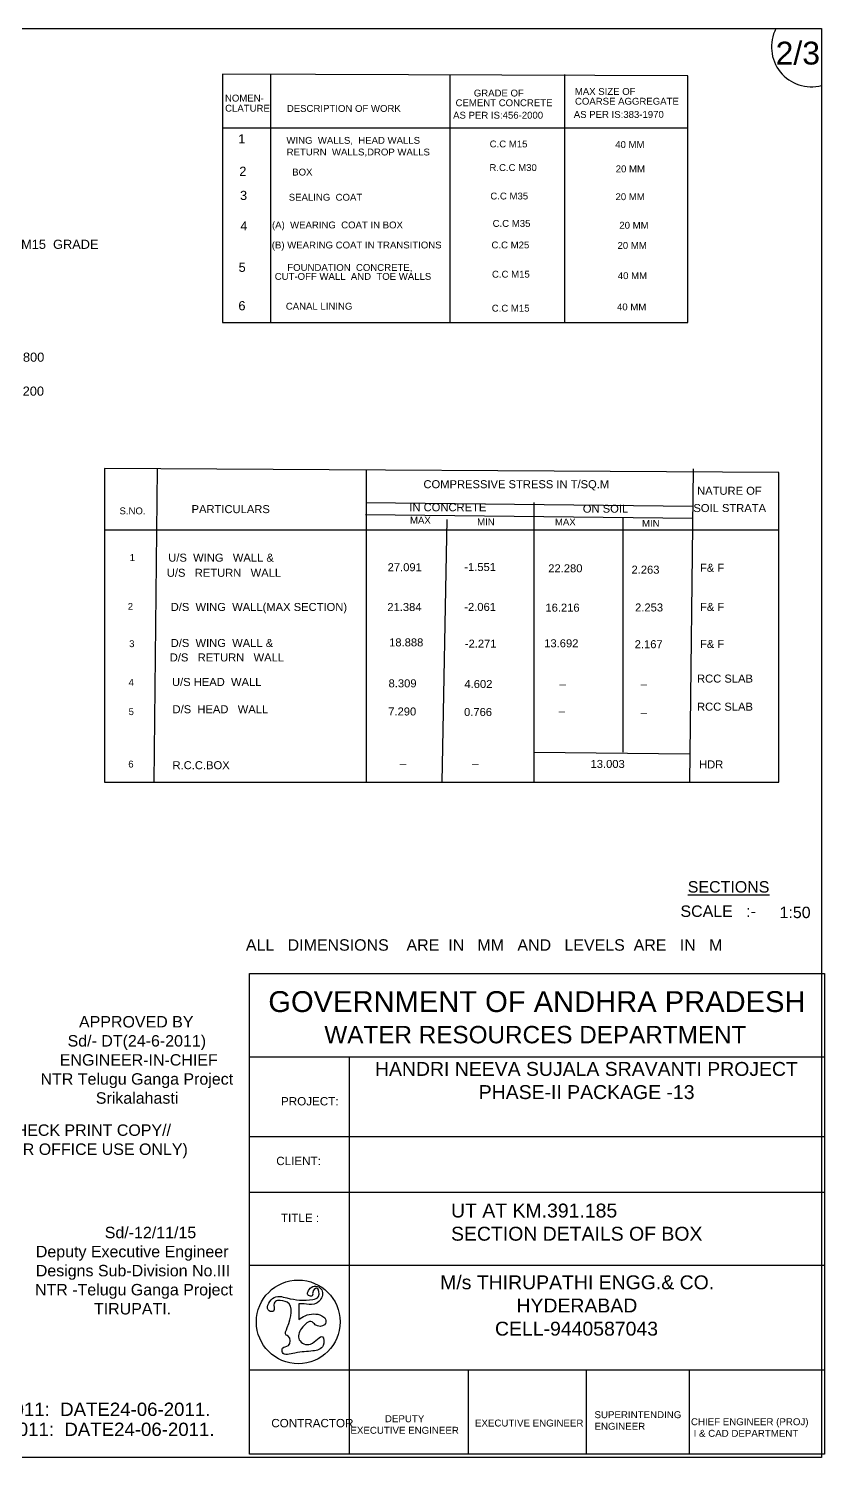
# Model space of a CAD drawing. Header units: millimetres. Extents: x 11595 to 17433, y 7827 to 11576.
# Drawn here: x 15345 to 17433, y 7827 to 11576 of the extents above; entities that cross this region are included whole.
import ezdxf

# ---------------------------------------------------------------- set-up
doc = ezdxf.new("R2010")
doc.units = ezdxf.units.MM
doc.header["$MEASUREMENT"] = 0
doc.layers.add('DIMENSION', color=7, linetype='Continuous')
doc.styles.get("Standard").update_dxf_attribs({"font": 'arial.ttf', "height": 21})

msp = doc.modelspace()

# ---------------------------------------------------------------- linework, layer by layer
at = {"layer": 'DIMENSION', "color": 0}
for points in [[(11595.1, 11575.8), (17425.6, 11575.8), (17425.6, 7826.7), (11595.1, 7826.7)], [(15924.6, 9096.6), (17433.1, 9096.6), (17433.1, 7835.6), (15924.6, 7835.6)]]:
    msp.add_lwpolyline(points, close=True, dxfattribs=at)
for points in [[(15853.2, 11456), (15853.2, 10804.5), (17074.8, 10804.5), (17074.8, 11451.4), (15853.2, 11456)], [(15979.2, 11455.5), (15979.2, 10804.5)], [(16450.3, 11455.5), (16450.3, 10804.5)], [(16750.7, 11455.5), (16750.7, 10804.5)], [(15853.2, 11315.7), (17074.8, 11315.7)], [(15543.8, 10421.6), (15543.8, 9598.1), (17313.6, 9598.1), (17313.6, 10410.7), (15543.8, 10421.6)], [(15682.5, 10420.7), (15673.3, 9598.1)], [(16230.4, 10417.3), (16230.4, 9598.1)], [(17088.6, 10420.7), (17079.4, 9598.1)], [(16229.6, 10332.1), (17087.5, 10322.6)], [(16670.8, 10331.9), (16670.8, 9598.1)], [(16229.2, 10300.5), (17087.1, 10290.9)], [(16442.3, 10288.1), (16428.7, 9598.1)], [(16904, 10292.8), (16904, 9677.1)], [(15543.8, 10261), (17313.6, 10261)], [(16670.8, 9677.1), (17080.2, 9672.6)], [(15924.6, 8877.7), (17433.1, 8877.7)], [(16185.8, 8877.7), (16185.8, 7835.6)], [(15924.6, 8668.7), (17433.1, 8668.7)], [(15924.6, 8522.5), (17433.1, 8522.5)], [(15924.6, 8331.5), (17433.1, 8331.5)], [(16053.5, 8229.9), (16053.5, 8188.8)], [(15924.6, 8056.6), (17433.1, 8056.6)], [(16498.2, 8056.6), (16498.2, 7835.6)], [(16808.4, 7835.6), (16808.4, 8056.6)], [(17078.2, 8056.6), (17078.2, 7835.6)]]:
    msp.add_lwpolyline(points, dxfattribs=at)
msp.add_circle((16052.4, 8182.2), 109.8, dxfattribs=at)
msp.add_arc((17398.9, 11527.7), 104.7, 152.6452, 284.7605, dxfattribs=at)
for points in [[(15998.3, 8238.6), (15989.1, 8231.5), (15987.4, 8210.6), (15976.2, 8211.1), (15984.8, 8243.8), (16022.6, 8245.2), (16090.6, 8241.5), (16105.8, 8249.2), (16100.6, 8270.5), (16090.3, 8259.3), (16089.2, 8251), (16079.4, 8251.5), (16086.6, 8272.7), (16102.4, 8275.4), (16114.1, 8266.2), (16109.5, 8239.5), (16093.8, 8228.6), (16067.5, 8229.6), (16053.5, 8229.9)], [(16053.5, 8188.8), (16070.7, 8198.5), (16114.3, 8198.5), (16123.7, 8189.8), (16121.4, 8174.9), (16097.1, 8174.9), (16088.7, 8182.2), (16061.1, 8165.4), (16054.8, 8135.5), (16084.4, 8123.9), (16115.9, 8143.4), (16117.6, 8120.3), (16091, 8106.2), (16043.4, 8100.6), (16010.7, 8102.4), (16011.2, 8113.2), (16026.6, 8120.3), (16025.9, 8144.6), (16020.6, 8147.9), (16023.6, 8167.7), (16023.1, 8233.9), (15998.3, 8238.6)]]:
    msp.add_spline(points, degree=3, dxfattribs=at)

# ---------------------------------------------------------------- texts
for s, height, p in [('2/3', 60, (17305, 11481.4)), ('NOMEN-', 18, (15860, 11384.3)), ('GRADE OF', 18, (16513, 11397.6)), ('MAX SIZE OF ', 18, (16778.1, 11401.7)), ('CLATURE', 18, (15860.4, 11357.8)), ('DESCRIPTION OF WORK', 18, (16022.4, 11357.3)), ('CEMENT CONCRETE', 18, (16465.2, 11372.1)), ('AS PER IS:383-1970', 18, (16775.4, 11341.5)), ('COARSE AGGREGATE', 18, (16778.5, 11376.1)), ('AS PER IS:456-2000', 18, (16458.7, 11339.5)), ('1', 24, (15894.9, 11274.4)), ('WING  WALLS,  HEAD WALLS', 18, (16021.3, 11273.5)), ('RETURN  WALLS,DROP WALLS', 18, (16022, 11242.9)), ('C.C M15', 18, (16554.6, 11264)), ('40 MM', 18, (16884.1, 11262.5)), ('2', 24, (15897.6, 11189.4)), ('R.C.C M30', 18, (16554, 11202.1)), ('20 MM', 18, (16885.4, 11198.7)), ('BOX', 18, (16036.5, 11190.2)), ('3', 24, (15899.5, 11126)), ('SEALING  COAT', 18, (16027.4, 11124.2)), ('C.C M35', 18, (16556.4, 11127.4)), ('20 MM', 18, (16884.8, 11125.6)), ('4', 24, (15900.3, 11046)), ('(A)  WEARING  COAT IN BOX', 18, (15983.4, 11051.5)), ('C.C M35', 18, (16562.4, 11055.5)), ('20 MM', 18, (16894.9, 11050.7)), ('C.C M15  GRADE', 24, (15258, 10997.8)), ('(B) WEARING COAT IN TRANSITIONS', 18, (15982.9, 10998.9)), ('C.C M25', 18, (16559.4, 10999)), ('20 MM', 18, (16890.1, 10997.7)), ('5', 24, (15895.8, 10937.4)), ('FOUNDATION  CONCRETE,', 18, (16023.6, 10939.9)), ('CUT-OFF WALL  AND  TOE WALLS', 18, (15990.6, 10916.5)), ('C.C M15', 18, (16560.7, 10922.3)), ('40 MM', 18, (16890.8, 10918.4)), ('6', 24, (15895.3, 10836.6)), ('CANAL LINING', 18, (16019.7, 10838.3)), ('C.C M15', 18, (16560.1, 10833.1)), ('40 MM', 18, (16888.8, 10836.4)), ('+438.800', 24, (15245.1, 10701.6)), ('+438.200', 24, (15244.4, 10612.5)), ('COMPRESSIVE STRESS IN T/SQ.M', 21, (16380.9, 10369.8)), ('NATURE OF', 21, (17099, 10352.6)), ('S.NO.', 18, (15583.2, 10301.3)), ('PARTICULARS', 21, (15772.4, 10304.4)), ('IN CONCRETE', 21, (16343.8, 10309.2)), ('ON SOIL', 21, (16799.1, 10305.6)), ('SOIL STRATA', 21, (17089.2, 10307.2)), ('MAX', 18, (16345.6, 10276.7)), ('MIN', 18, (16521.7, 10272.4)), ('MAX', 18, (16725.9, 10272.2)), ('MIN', 18, (16954.4, 10268.6)), ('U/S  WING   WALL &', 21, (15711.2, 10177.1)), ('1', 18, (15609.9, 10178.8)), ('27.091', 21, (16286.9, 10152)), ('-1.551', 21, (16488, 10152.5)), ('22.280', 21, (16708.4, 10149.1)), ('2.263', 21, (16926.8, 10145.5)), ('F& F', 21, (17106.5, 10150.6)), ('U/S   RETURN   WALL', 21, (15707.4, 10137.4)), ('2', 18, (15604.9, 10050.7)), ('D/S  WING  WALL(MAX SECTION)', 21, (15717.6, 10047.7)), ('21.384', 21, (16286.1, 10047.5)), ('-2.061', 21, (16488, 10047.8)), ('16.216', 21, (16700.9, 10045.9)), ('2.253', 21, (16936.2, 10046.4)), ('F& F', 21, (17106.5, 10048)), ('D/S  WING  WALL &', 21, (15717.6, 9953.2)), ('18.888', 21, (16290.8, 9954.7)), ('-2.271', 21, (16489.4, 9951.4)), ('13.692', 21, (16697.8, 9952.4)), ('3', 18, (15608.5, 9952.8)), ('D/S   RETURN   WALL', 21, (15715.1, 9915.3)), ('2.167', 21, (16935.2, 9950)), ('F& F', 21, (17106.5, 9950.7)), ('4', 18, (15607.1, 9851.3)), ('U/S HEAD  WALL', 21, (15721, 9850.9)), ('8.309', 21, (16289.3, 9847.3)), ('4.602', 21, (16488.4, 9845.6)), ('RCC SLAB', 21, (17098.8, 9859.8)), ('_', 21, (16738, 9858.2)), ('_', 21, (16951, 9858.2)), ('5', 18, (15607.1, 9774.5)), ('D/S  HEAD   WALL', 21, (15722.4, 9779.3)), ('7.290', 21, (16288.5, 9773.5)), ('0.766', 21, (16487.4, 9772.1)), ('RCC SLAB', 21, (17098.8, 9786.1)), ('_', 21, (16736, 9787.6)), ('_', 21, (16951, 9784.5)), ('6', 18, (15606.3, 9636.9)), ('R.C.C.BOX', 21, (15722.4, 9632.5)), ('_', 21, (16318.9, 9649.3)), ('_', 21, (16508.8, 9649.4)), ('13.003', 21, (16819.4, 9635.8)), ('HDR', 21, (17104.1, 9634.6)), ('%%USECTIONS', 30, (17074.5, 9308.8)), ('SCALE   :-', 30, (17055.3, 9244.9)), ('1:50', 30, (17315.3, 9241.8)), ('ALL   DIMENSIONS    ARE  IN   MM   AND   LEVELS  ARE   IN   M', 30, (15914.9, 9156.3)), ('DR NO: ENC /TGP/SKHT / DW/DD2/HNSS -II/P-13/426/2011:  DATE24-06-2011.', 35, (14052.9, 7935.5)), ('DR NO: ENC /TGP/SKHT / DW/DD2/HNSS -II/P-13/426/2-2011:  DATE24-06-2011.', 35, (14020.5, 7883))]:
    msp.add_text(s, height=height, dxfattribs=at).set_placement(p)
at = {"layer": 'DIMENSION', "color": 0, "attachment_point": 1}
for s, insert, char_height, width in [('\\pi29.516;{\\H1.5x;GOVERNMENT OF ANDHRA PRADESH}  \\P\\pi176.55;{\\H1.25x;WATER RESOURCES DEPARTMENT }', (15944.3, 9050.1), 36.473, 1458.621), ('\\pi106.38;APPROVED BY  \\P\\pi76.458;Sd/- DT(24-6-2011) \\P\\pi44.35; ENGINEER-IN-CHIEF  \\P\\pi5.4486;NTR Telugu Ganga Project  \\P\\pi150.49;Srikalahasti', (15370.6, 8984.8), 30, 512.875), ('\\pi2.5501;HANDRI NEEVA SUJALA SRAVANTI PROJECT \\P\\pi274.89;PHASE-II PACKAGE -13', (16251.1, 8864.3), 36.473, 1109.849), ('PROJECT:', (16007, 8772.2), 21.88, 224.496), ('//CHECK PRINT COPY// (FOR OFFICE USE ONLY) ', (15257.3, 8700.5), 30, 558.672), ('CLIENT:', (15994.6, 8615.6), 21.88, 224.496), ('UT AT KM.391.185\\PSECTION DETAILS OF BOX  ', (16453.3, 8492.7), 36.473, 891.76), ('TITLE :', (16006.9, 8466.1), 21.88, 224.496), ('\\pi132.37;^ISd/-12/11/15\\P\\pi59.147;Deputy Executive Engineer  \\P\\pi59.034;Designs Sub-Division No.III\\P\\pi45.2; NTR -Telugu Ganga Project \\P\\pi211.61;TIRUPATI.', (15304.6, 8431.9), 30, 621.172), ('\\pi4.105;M/s THIRUPATHI ENGG.& CO. \\P\\pi204.36;HYDERABAD   \\P\\pi148.04;CELL-9440587043', (16420.6, 8304.4), 36.473, 719.026), ('SUPERINTENDING \\PENGINEER ', (16829.7, 7948), 18.236, 226.481), ('CONTRACTOR ', (15981.6, 7927.7), 21.884, 224.496), ('\\pi162.71;DEPUTY \\P\\pi72.199;EXECUTIVE ENGINEER ', (16117.1, 7937.4), 18.236, 426.599), ('EXECUTIVE ENGINEER', (16516.1, 7926.1), 18.236, 284.399), ('CHIEF ENGINEER (PROJ)\\P I & CAD DEPARTMENT ', (17082.8, 7929.5), 18.236, 307.823)]:
    msp.add_mtext(s, dxfattribs=dict(at, insert=insert, char_height=char_height, width=width))

doc.saveas('drawing.dxf')
